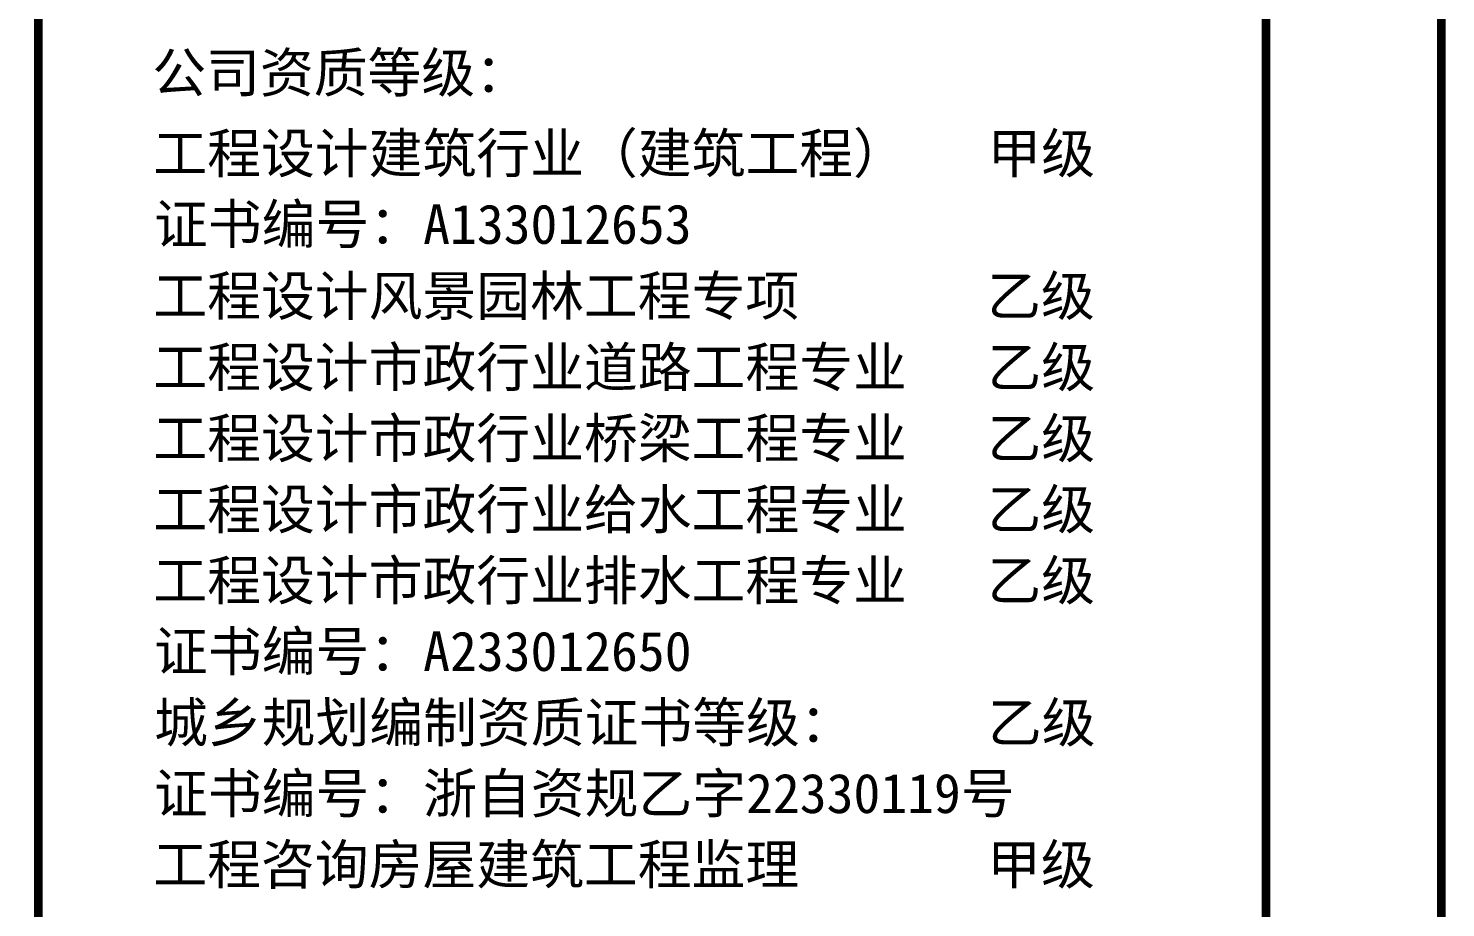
# Model space of a CAD drawing. Extents: x -160106 to 966792, y -663931 to 1550022.
# Drawn here: x -83809.7 to -83486.4, y -138032 to -137831.5 of the extents above; entities that cross this region are included whole.
import ezdxf
from ezdxf.enums import TextEntityAlignment as Align
from ezdxf.xclip import XClip

# ---------------------------------------------------------------- set-up
doc = ezdxf.new("R2010")
doc.units = 0
doc.layers.add('!ZN1-填充-8', color=8, linetype='Continuous')
doc.layers.add('0-cxFrame', color=155, linetype='Continuous')
doc.layers.add('0-cxText', color=131, linetype='Continuous', lineweight=25)
doc.styles.add('cx_biaoti', font='')
doc.styles.add('cx_tuming', font='simhei.ttf')
doc.styles.add('cx_tuqian1', font='')
doc.styles.add('黑体', font='simhei.ttf', dxfattribs={"height": 12})
doc.styles.get('cx_biaoti').set_extended_font_data('SimSun')
doc.styles.get('cx_tuqian1').set_extended_font_data('SimSun')

# ---------------------------------------------------------------- blocks, each defined once
blk = doc.blocks.new('20250919174842')
at = {"layer": '!ZN1-填充-8'}
h = blk.add_hatch(dxfattribs=at)
h.set_pattern_fill('钢筋混凝土', color=256, scale=10, style=0)
h.set_pattern_definition([(45, (-360, 0), (-17.6777, 17.6777), []), (50, (-360, 0), (71.726, -6.2752), [7.5, -82.5]), (355, (-360, 0), (-13.875, 75.219), [6, -66]), (100.451, (-354.02, -0.52), (57.851, 68.944), [6.374, -70.114]), (46.184, (-360, 20), (106.724, -16.552), [11.25, -123.75]), (96.636, (-351.11, 18.62), (93.466, 97.412), [9.561, -105.171]), (351.184, (-360, 20), (93.466, 97.412), [9, -99]), (21, (-350, 15), (59.6907, -40.262), [7.5, -82.5]), (326, (-350, 15), (24.3315, 72.515), [6, -66]), (71.451, (-345.026, 11.645), (84.022, 32.253), [6.374, -70.114]), (37.5, (-360, 0), (1.216, 33.2894), [0, -65.2, 0, -67, 0, -66.25]), (7.5, (-360, 0), (26.307, 39.4412), [0, -38.2, 0, -63.7, 0, -25.25]), (327.5, (-382.3, 0), (53.38224, -2.2555), [0, -25, 0, -78, 0, -103.5]), (317.5, (-392.3, 0), (58.3186, 10.0105), [0, -32.5, 0, -51.8, 0, -73.5])])
h.paths.add_polyline_path([(-800, 800), (-800, 0), (0, 0), (0, 800)])
blk = doc.blocks.new('zjcx_TT(Dragon)')
at = {"layer": '0-cxFrame', "const_width": 30}
blk.add_lwpolyline([(-7000, -10200.2), (0, -10200.2), (0, 0), (-7000, 0)], close=True, dxfattribs=at)
at = {"color": 7, "style": 'cx_biaoti'}
for s, p in [('公司资质等级：', (-6350, -4700)), ('工程设计建筑行业（建筑工程）   甲级', (-6343.7, -5159.7)), ('证书编号：A133012653', (-6339.9, -5563.5)), ('工程设计风景园林工程专项       乙级', (-6343.7, -5972.3)), ('工程设计市政行业道路工程专业   乙级', (-6343.7, -6378.5)), ('工程设计市政行业桥梁工程专业   乙级', (-6343.7, -6783.5)), ('工程设计市政行业给水工程专业   乙级', (-6343.7, -7188.5)), ('工程设计市政行业排水工程专业   乙级', (-6343.7, -7593.5)), ('证书编号：A233012650', (-6339.9, -7997.3)), ('城乡规划编制资质证书等级：     乙级', (-6339.9, -8403.5)), ('证书编号：浙自资规乙字22330119号', (-6339.9, -8807.3)), ('工程咨询房屋建筑工程监理       甲级', (-6343.7, -9212.3))]:
    blk.add_text(s, height=225, dxfattribs=at).set_placement(p)
blk = doc.blocks.new('zjcx_T2(Dragon)')
at = {"layer": '0-cxFrame', "const_width": 50}
blk.add_lwpolyline([(-7000, 40000), (0, 40000), (0, 0), (-7000, 0)], close=True, dxfattribs=at)
at = {"layer": '0-cxFrame'}
blk.add_blockref('zjcx_TT(Dragon)', (0, 40000), dxfattribs=at)
blk = doc.blocks.new('TK22.A2 L(Dragon)')
at = {"layer": '0-cxFrame', "color": 7, "const_width": 0.5}
blk.add_lwpolyline([(0, 0), (-594, 0), (-594, 420), (0, 420)], close=True, dxfattribs=at)
at = {"layer": '0-cxFrame', "const_width": 0.5}
for points in [[(-80, 10), (-574, 10), (-574, 410), (-80, 410)], [(-10, 10), (-80, 10), (-80, 410), (-10, 410)]]:
    blk.add_lwpolyline(points, close=True, dxfattribs=at)
at = {"layer": '0-cxFrame', "xscale": 0.01, "yscale": 0.01, "zscale": 0.01}
blk.add_blockref('zjcx_T2(Dragon)', (-10, 10), dxfattribs=at)
at = {"style": '黑体', "flags": 4}
blk.add_attdef('图幅', text='', height=3.3, dxfattribs=at).set_placement((-40, 3), align=Align.RIGHT)
at = {"layer": '0-cxText', "flags": 4}
for tag, height, style, p in [('建设单位', 3.5, 'cx_tuming', (-45, 240)), ('项目名称', 3.5, 'cx_tuming', (-45, 210)), ('子项名称', 3.5, 'cx_tuming', (-45, 180)), ('工程编号', 3.3, 'cx_tuqian1', (-35, 165)), ('图名1', 3.5, 'cx_tuming', (-45, 87)), ('图名2', 3.5, 'cx_tuming', (-45, 79)), ('图名3', 3.5, 'cx_tuming', (-45, 71)), ('出图日期', 3.3, 'cx_tuqian1', (-39, 60)), ('专业', 3.3, 'cx_tuqian1', (-55, 52)), ('版次', 3.3, 'cx_tuqian1', (-20, 44)), ('图号', 3.3, 'cx_tuqian1', (-55, 44))]:
    blk.add_attdef(tag, text='', height=height, dxfattribs=dict(at, style=style)).set_placement(p, align=Align.MIDDLE)
at = {"layer": 'Defpoints', "color": 6, "flags": 4}
for tag, height, style, p in [('tufu', 3.3, '黑体', (-12, 12)), ('dwfname', 4, 'cx_tuqian1', (-80, 3))]:
    blk.add_attdef(tag, text='', height=height, dxfattribs=dict(at, style=style)).set_placement(p, align=Align.RIGHT)

msp = doc.modelspace()

# ---------------------------------------------------------------- block references
at = {"ltscale": 40}
ref = msp.add_blockref('20250919174842', (-83734.38, -138365.37), dxfattribs=at)
XClip(ref).set_block_clipping_path([(-1737.727244179, -429.4694131733), (-283.1170685769, 603.0737668996)])

# ---------------------------------------------------------------- next in the draw order: block references
at = {"layer": '0-cxFrame', "xscale": 4, "yscale": 4, "zscale": 4}
msp.add_blockref('TK22.A2 L(Dragon)', (-83487.4, -139298.12), dxfattribs=at)

doc.saveas('drawing.dxf')
